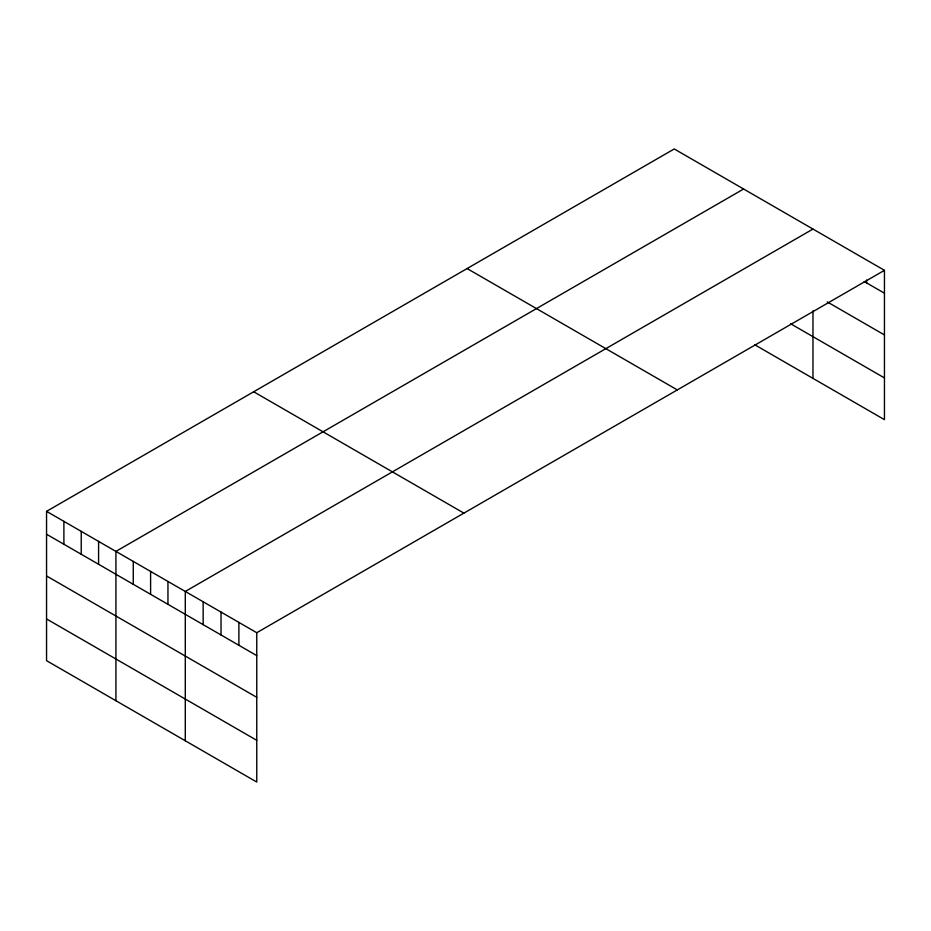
<?xml version="1.0" encoding="UTF-8"?>
<svg xmlns="http://www.w3.org/2000/svg" width="931" height="931" viewBox="0 0 931 931"><rect width="100%" height="100%" fill="white"/><g stroke="black" fill="none" stroke-linecap="round" stroke-linejoin="round"><path stroke-width="1.4" d="M46.55 511.352L256.758 632.719L256.758 782.04L46.55 660.673L46.55 511.352L674.242 148.96L884.45 270.327L884.45 419.648L754.762 344.773M743.613 189.005L115.921 551.396L115.921 700.729M812.972 229.061L185.292 591.453L185.292 740.773M256.758 632.719L884.45 270.327M864.201 281.511L884.45 293.207M827.275 301.923L884.45 334.927M790.675 323.79L884.45 377.916M467.106 268.547L677.314 389.914M253.686 391.765L463.894 513.121M46.55 534.231L256.758 655.599M46.55 575.963L256.758 697.319M46.55 618.952L256.758 740.32M866.586 280.022L866.586 282.884M812.972 310.861L812.972 378.382M238.895 622.397L238.895 645.276M221.031 612.086L221.031 634.965M203.156 601.763L203.156 624.643M167.952 581.433L167.952 604.324M150.601 571.425L150.601 594.304M133.261 561.416L133.261 584.296M98.581 541.388L98.581 564.267M81.23 531.38L81.23 554.259M63.89 521.36L63.89 544.239"/></g></svg>
